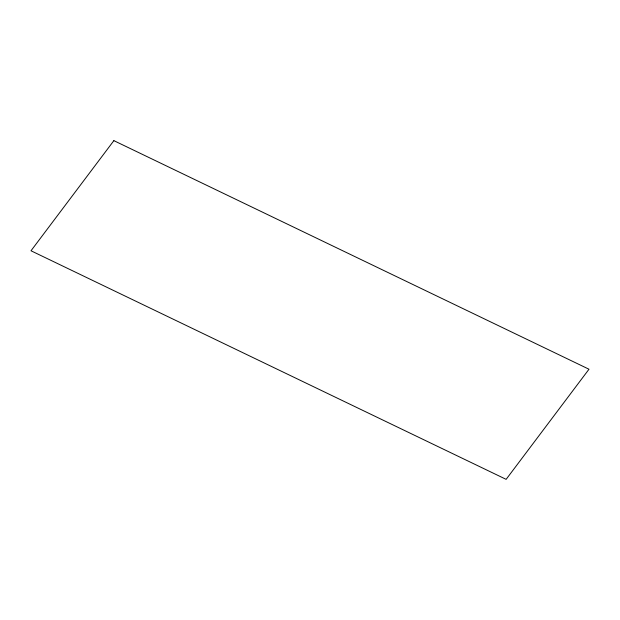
<?xml version="1.0" encoding="UTF-8"?>
<svg xmlns="http://www.w3.org/2000/svg" width="620" height="620" viewBox="0 0 620 620"><rect width="100%" height="100%" fill="white"/><g stroke="black" fill="none" stroke-linecap="round" stroke-linejoin="round"><path stroke-width="0.93" d="M113.871 140.647L31 250.774L506.129 479.353L589 369.226L113.871 140.647"/></g></svg>
